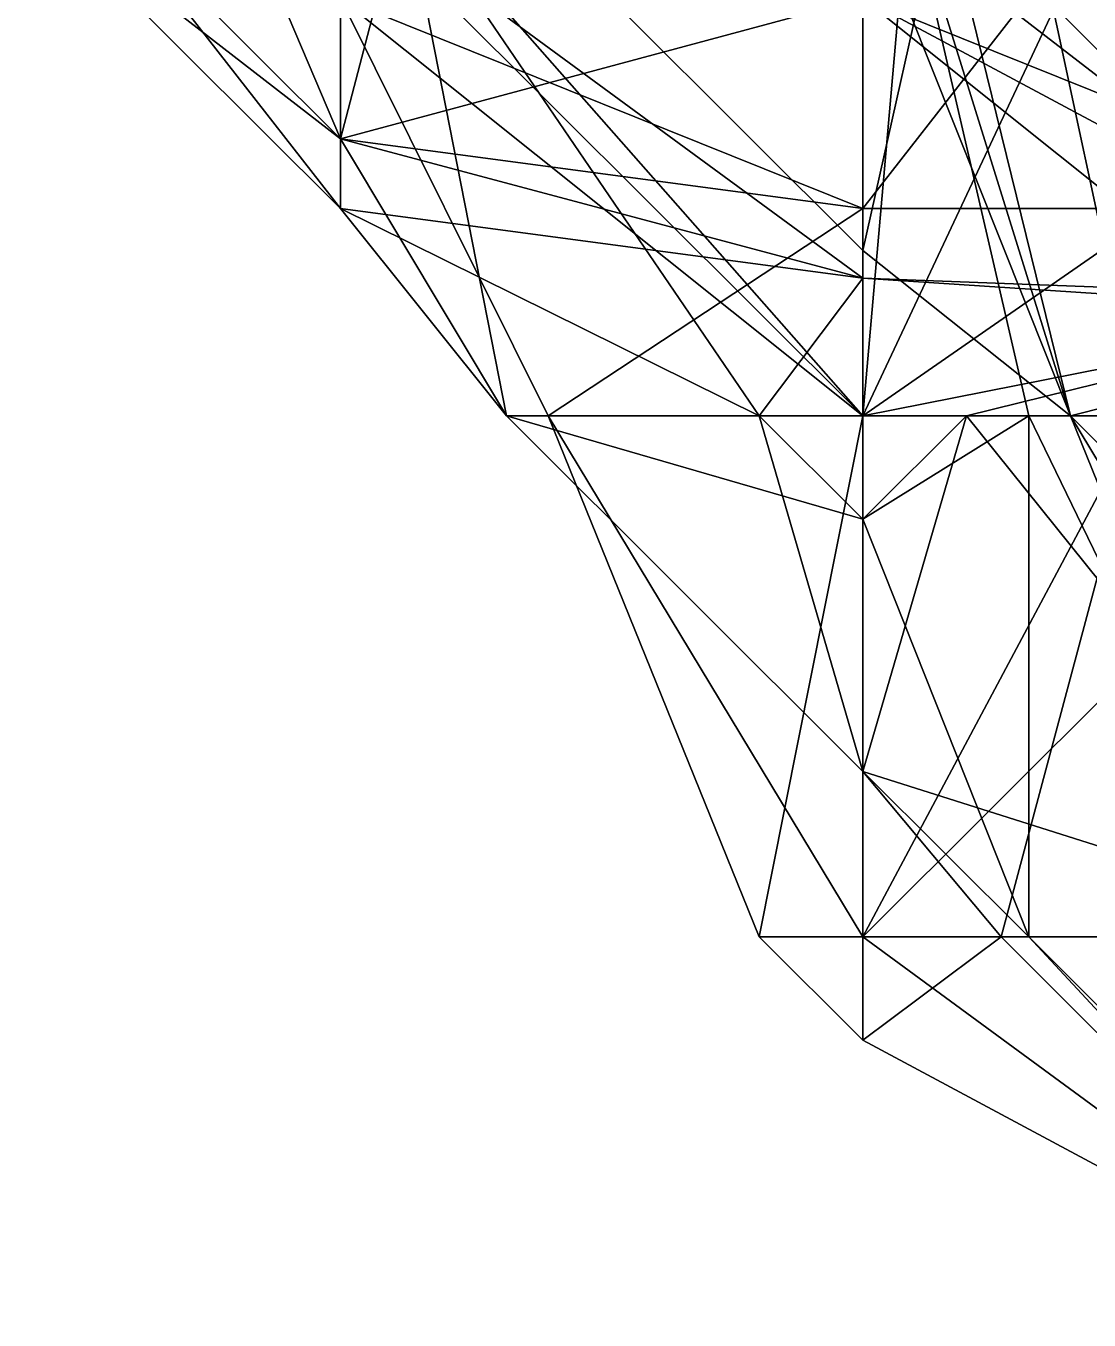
# Model space of a CAD drawing. Header units: metres. Extents: x 15 to 162, y 15 to 204.
# Drawn here: x 26.83 to 39.24, y 38.11 to 53.22 of the extents above; entities that cross this region are included whole.
import ezdxf

# ---------------------------------------------------------------- set-up
doc = ezdxf.new("R2010")
doc.units = ezdxf.units.M

msp = doc.modelspace()

# ---------------------------------------------------------------- linework, layer by layer
at = {"layer": 'fALFF_NINET_XXX_pre-post.nii', "color": 116, "linetype": 'CONTINUOUS'}
for points in [[(30.5, 51.90044, 76.741936), (26.82559, 54.75, 82.645164), (30.5, 51.08563, 82.645164)], [(27.642632, 54.75, 76.741936), (26.82559, 54.75, 82.645164), (30.5, 51.90044, 76.741936)], [(26.82559, 54.75, 82.645164), (27.642632, 54.75, 88.548386), (30.5, 51.08563, 82.645164)], [(30.5, 54.75, 54.92767), (27.642632, 54.75, 59.032257), (30.5, 51.90044, 59.032257)], [(27.642632, 54.75, 59.032257), (29.28968, 54.75, 64.935486), (30.5, 51.90044, 59.032257)], [(30.5, 54.75, 73.97674), (27.642632, 54.75, 76.741936), (30.5, 51.90044, 76.741936)], [(30.5, 51.08563, 82.645164), (27.642632, 54.75, 88.548386), (30.5, 51.90044, 88.548386)], [(30.5, 51.90044, 88.548386), (27.642632, 54.75, 88.548386), (30.5, 54.75, 92.65298)], [(30.5, 51.90044, 59.032257), (29.28968, 54.75, 64.935486), (30.5, 53.542988, 64.935486)], [(30.5, 54.75, 54.92767), (30.5, 51.90044, 59.032257), (36.6, 53.542988, 53.129032)], [(30.5, 53.542988, 64.935486), (30.5, 54.75, 66.10676), (36.6, 48.666668, 68.49136)], [(30.5, 54.75, 66.10676), (36.6, 54.75, 67.700676), (36.6, 48.666668, 68.49136)], [(30.5, 54.75, 73.97674), (36.6, 50.275085, 76.741936), (36.6, 54.75, 72.399506)], [(30.5, 51.90044, 76.741936), (36.6, 50.275085, 76.741936), (30.5, 54.75, 73.97674)], [(30.5, 51.90044, 88.548386), (30.5, 54.75, 92.65298), (31.243437, 54.75, 94.451614)], [(30.5, 51.90044, 88.548386), (31.243437, 54.75, 94.451614), (32.437424, 48.666668, 88.548386)], [(32.437424, 48.666668, 88.548386), (31.243437, 54.75, 94.451614), (35.389683, 48.666668, 94.451614)], [(36.6, 48.666668, 95.62289), (31.243437, 54.75, 94.451614), (36.6, 54.75, 99.635376)], [(35.389683, 48.666668, 94.451614), (31.243437, 54.75, 94.451614), (36.6, 48.666668, 95.62289)], [(36.6, 54.75, 101.25416), (32.437424, 54.75, 106.258064), (36.6, 50.598793, 106.258064)], [(36.6, 50.598793, 106.258064), (32.437424, 54.75, 106.258064), (36.6, 54.75, 111.26197)], [(42.7, 48.666668, 26.378098), (38.537422, 54.75, 23.612904), (36.6, 53.542988, 29.516129)], [(38.98281, 54.75, 53.129032), (36.6, 53.542988, 53.129032), (42.7, 51.08563, 59.032257)], [(42.7, 51.08563, 59.032257), (36.6, 51.08563, 59.032257), (39.457367, 54.75, 64.935486)], [(36.6, 51.08563, 59.032257), (36.6, 48.666668, 61.3796), (39.457367, 54.75, 64.935486)], [(36.6, 48.666668, 61.3796), (42.7, 48.666668, 63.764206), (39.457367, 54.75, 64.935486)], [(39.457367, 54.75, 64.935486), (42.7, 52.896484, 70.83871), (36.6, 48.666668, 68.49136)], [(39.457367, 54.75, 64.935486), (36.6, 48.666668, 68.49136), (36.6, 54.75, 67.700676)], [(42.7, 50.044285, 76.741936), (36.6, 54.75, 72.399506), (36.6, 50.275085, 76.741936)], [(42.7, 50.044285, 76.741936), (42.7, 54.75, 71.438255), (36.6, 54.75, 72.399506)], [(37.131027, 54.75, 100.354836), (38.537422, 48.666668, 100.354836), (36.6, 48.666668, 95.62289)], [(36.6, 54.75, 99.635376), (37.131027, 54.75, 100.354836), (36.6, 48.666668, 95.62289)], [(36.6, 54.75, 101.25416), (36.6, 50.598793, 106.258064), (39.02559, 48.666668, 106.258064)], [(36.6, 54.75, 101.25416), (39.02559, 48.666668, 106.258064), (37.131027, 54.75, 100.354836)], [(36.6, 50.598793, 106.258064), (36.6, 54.75, 111.26197), (37.529297, 54.75, 112.16129)], [(39.02559, 48.666668, 106.258064), (36.6, 50.598793, 106.258064), (37.529297, 54.75, 112.16129)], [(37.131027, 54.75, 100.354836), (39.02559, 48.666668, 106.258064), (38.537422, 48.666668, 100.354836)], [(39.02559, 48.666668, 106.258064), (37.529297, 54.75, 112.16129), (42.7, 49.593426, 112.16129)], [(37.529297, 54.75, 112.16129), (41.48968, 54.75, 118.064514), (42.7, 49.593426, 112.16129)], [(39.842632, 54.75, 17.709677), (38.537422, 54.75, 23.612904), (39.842632, 48.666668, 23.612904)], [(42.7, 48.666668, 26.378098), (39.842632, 48.666668, 23.612904), (38.537422, 54.75, 23.612904)], [(38.98281, 54.75, 53.129032), (42.7, 51.08563, 59.032257), (42.7, 54.75, 54.328125)], [(30.5, 51.90044, 59.032257), (36.6, 51.08563, 59.032257), (36.6, 53.542988, 53.129032)], [(32.92559, 48.666668, 64.935486), (36.6, 51.08563, 59.032257), (30.5, 53.542988, 64.935486)], [(30.5, 53.542988, 64.935486), (36.6, 51.08563, 59.032257), (30.5, 51.90044, 59.032257)], [(30.5, 53.542988, 64.935486), (36.6, 48.666668, 68.49136), (32.92559, 48.666668, 64.935486)], [(42.7, 48.666668, 26.378098), (36.6, 53.542988, 29.516129), (42.7, 50.275085, 29.516129)], [(42.7, 53.542988, 35.419353), (42.7, 50.275085, 29.516129), (36.6, 53.542988, 29.516129)], [(36.6, 53.542988, 53.129032), (36.6, 51.08563, 59.032257), (42.7, 51.08563, 59.032257)], [(39.842632, 48.666668, 70.83871), (36.6, 48.666668, 68.49136), (42.7, 52.896484, 70.83871)], [(30.5, 51.08563, 82.645164), (36.6, 50.275085, 76.741936), (30.5, 51.90044, 76.741936)], [(30.5, 51.90044, 88.548386), (32.437424, 48.666668, 88.548386), (30.5, 51.08563, 82.645164)], [(35.389683, 48.666668, 82.645164), (36.6, 50.275085, 76.741936), (30.5, 51.08563, 82.645164)], [(32.437424, 48.666668, 88.548386), (35.389683, 48.666668, 82.645164), (30.5, 51.08563, 82.645164)], [(32.92559, 48.666668, 64.935486), (36.6, 48.666668, 61.3796), (36.6, 51.08563, 59.032257)], [(35.389683, 48.666668, 82.645164), (36.6, 48.666668, 81.473885), (36.6, 50.275085, 76.741936)], [(36.6, 48.666668, 81.473885), (42.7, 49.871403, 82.645164), (36.6, 50.275085, 76.741936)], [(36.6, 50.275085, 76.741936), (42.7, 49.871403, 82.645164), (42.7, 50.044285, 76.741936)], [(36.6, 48.666668, 81.473885), (37.810318, 48.666668, 82.645164), (42.7, 49.871403, 82.645164)], [(37.810318, 48.666668, 82.645164), (42.7, 48.666668, 83.81423), (42.7, 49.871403, 82.645164)], [(39.02559, 48.666668, 106.258064), (42.7, 49.593426, 112.16129), (42.7, 48.666668, 110.9622)], [(36.6, 47.459656, 82.645164), (32.437424, 48.666668, 88.548386), (36.6, 44.51546, 88.548386)], [(35.389683, 48.666668, 82.645164), (32.437424, 48.666668, 88.548386), (36.6, 47.459656, 82.645164)], [(32.437424, 48.666668, 88.548386), (35.389683, 48.666668, 94.451614), (36.6, 44.51546, 88.548386)], [(32.92559, 48.666668, 64.935486), (35.389683, 42.583332, 64.935486), (36.6, 48.666668, 61.3796)], [(36.6, 42.583332, 66.10676), (32.92559, 48.666668, 64.935486), (36.6, 48.666668, 68.49136)], [(35.389683, 42.583332, 64.935486), (32.92559, 48.666668, 64.935486), (36.6, 42.583332, 66.10676)], [(36.6, 48.666668, 61.3796), (35.389683, 42.583332, 64.935486), (36.6, 42.583332, 63.764206)], [(36.6, 48.666668, 81.473885), (35.389683, 48.666668, 82.645164), (36.6, 47.459656, 82.645164)], [(36.6, 44.51546, 88.548386), (35.389683, 48.666668, 94.451614), (36.6, 47.459656, 94.451614)], [(36.6, 47.459656, 94.451614), (35.389683, 48.666668, 94.451614), (36.6, 48.666668, 95.62289)], [(42.7, 42.583332, 60.593056), (42.7, 48.666668, 63.764206), (36.6, 42.583332, 63.764206)], [(42.7, 48.666668, 63.764206), (36.6, 48.666668, 61.3796), (36.6, 42.583332, 63.764206)], [(39.842632, 48.666668, 70.83871), (38.21283, 42.583332, 70.83871), (36.6, 42.583332, 66.10676)], [(36.6, 48.666668, 68.49136), (39.842632, 48.666668, 70.83871), (36.6, 42.583332, 66.10676)], [(36.6, 48.666668, 81.473885), (36.6, 47.459656, 82.645164), (37.810318, 48.666668, 82.645164)], [(37.810318, 48.666668, 82.645164), (36.6, 44.51546, 88.548386), (42.7, 42.583332, 84.20596)], [(37.810318, 48.666668, 82.645164), (36.6, 47.459656, 82.645164), (36.6, 44.51546, 88.548386)], [(36.6, 47.459656, 94.451614), (36.6, 48.666668, 95.62289), (38.537422, 48.666668, 100.354836)], [(36.6, 47.459656, 94.451614), (38.537422, 48.666668, 100.354836), (38.537422, 42.583332, 94.451614)], [(37.810318, 48.666668, 82.645164), (42.7, 42.583332, 84.20596), (42.7, 48.666668, 83.81423)], [(41.48968, 42.583332, 76.741936), (38.21283, 42.583332, 70.83871), (39.842632, 48.666668, 70.83871)], [(38.537422, 42.583332, 94.451614), (38.537422, 48.666668, 100.354836), (41.48968, 42.583332, 100.354836)], [(41.48968, 42.583332, 100.354836), (38.537422, 48.666668, 100.354836), (39.02559, 48.666668, 106.258064)], [(42.7, 42.583332, 101.52611), (39.02559, 48.666668, 106.258064), (42.7, 45.002296, 106.258064)], [(42.7, 42.583332, 101.52611), (41.48968, 42.583332, 100.354836), (39.02559, 48.666668, 106.258064)], [(42.7, 45.002296, 106.258064), (39.02559, 48.666668, 106.258064), (42.7, 48.666668, 110.9622)], [(36.6, 47.459656, 94.451614), (38.537422, 42.583332, 94.451614), (36.6, 44.51546, 88.548386)], [(36.6, 44.51546, 88.548386), (38.21283, 42.583332, 88.548386), (42.7, 42.583332, 84.20596)], [(38.537422, 42.583332, 94.451614), (38.21283, 42.583332, 88.548386), (36.6, 44.51546, 88.548386)], [(36.6, 42.583332, 63.764206), (35.389683, 42.583332, 64.935486), (36.6, 41.37632, 64.935486)], [(36.6, 41.37632, 64.935486), (35.389683, 42.583332, 64.935486), (36.6, 42.583332, 66.10676)], [(36.6, 42.583332, 63.764206), (42.7, 38.10842, 64.935486), (42.7, 42.583332, 60.593056)], [(36.6, 41.37632, 64.935486), (42.7, 38.10842, 64.935486), (36.6, 42.583332, 63.764206)], [(38.21283, 42.583332, 70.83871), (36.6, 41.37632, 64.935486), (36.6, 42.583332, 66.10676)], [(38.21283, 42.583332, 70.83871), (42.7, 38.10842, 70.83871), (36.6, 41.37632, 64.935486)], [(38.21283, 42.583332, 70.83871), (41.48968, 42.583332, 76.741936), (42.7, 38.10842, 70.83871)], [(42.7, 42.583332, 84.20596), (38.21283, 42.583332, 88.548386), (42.7, 38.10842, 88.548386)], [(38.21283, 42.583332, 88.548386), (38.537422, 42.583332, 94.451614), (42.7, 38.10842, 88.548386)], [(42.7, 38.10842, 88.548386), (38.537422, 42.583332, 94.451614), (42.7, 38.43213, 94.451614)], [(38.537422, 42.583332, 94.451614), (41.48968, 42.583332, 100.354836), (42.7, 38.43213, 94.451614)], [(42.7, 38.10842, 70.83871), (42.7, 38.10842, 64.935486), (36.6, 41.37632, 64.935486)]]:
    msp.add_3dface(points, dxfattribs=at)

doc.saveas('drawing.dxf')
